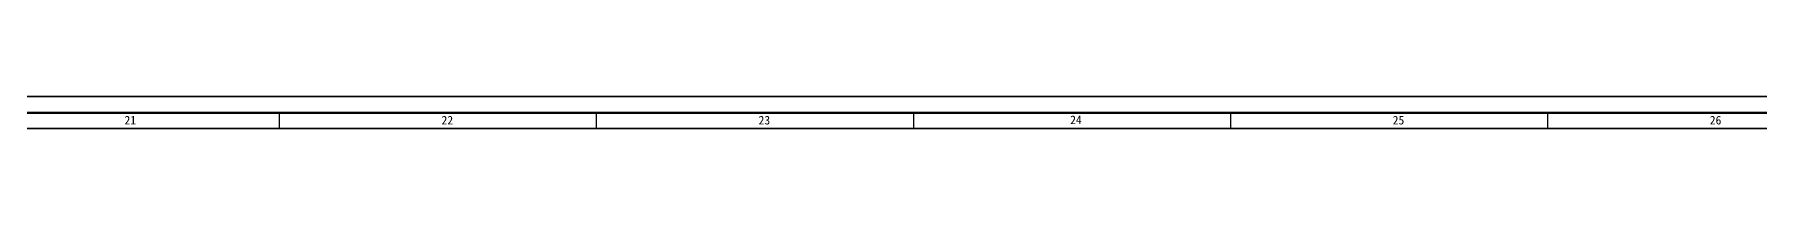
# Model space of a CAD drawing. Header units: millimetres. Extents: x 6 to 3615, y -854 to 0.
# Drawn here: x 2074 to 2624, y -10 to 0 of the extents above; entities that cross this region are included whole.
import ezdxf

# ---------------------------------------------------------------- set-up
doc = ezdxf.new("R2010")
doc.units = ezdxf.units.MM
doc.styles.add('4eff5b8b_Style', font='simfang.ttf')

msp = doc.modelspace()

# ---------------------------------------------------------------- linework, layer by layer
at = {"linetype": 'Continuous', "lineweight": 30}
for points in [[(3615.48, 0), (6.35, 0)], [(2151.84, -10.28), (2151.84, -5.22)], [(2253.03, -10.28), (2253.03, -5.22)], [(2354.22, -10.28), (2354.22, -5.22)], [(2455.41, -10.28), (2455.41, -5.22)], [(2556.61, -10.28), (2556.61, -5.22)], [(31.89, -10.28), (3610.09, -10.28)], [(3610.09, -10.25), (1234.13, -10.25)], [(3610.09, -10.25), (1234.13, -10.25)]]:
    msp.add_lwpolyline(points, dxfattribs=at)
at = {"linetype": 'Continuous', "lineweight": 70}
msp.add_lwpolyline([(3610.09, -5.22), (26.83, -5.22)], dxfattribs=at)
at = {"linetype": 'Continuous', "lineweight": 13}
for points in [[(3615.27, -0.16), (1208.79, -0.16)], [(3615.15, -0.16), (1208.83, -0.16)], [(2354.22, -10.28), (2354.22, -5.22)]]:
    msp.add_lwpolyline(points, dxfattribs=at)

# ---------------------------------------------------------------- texts
at = {"linetype": 'Continuous', "style": '4eff5b8b_Style'}
for s, p in [('21', (2102.32, -8.95)), ('22', (2203.51, -8.95)), ('23', (2304.7, -8.95)), ('24', (2404.15, -8.84)), ('25', (2507.08, -8.95)), ('26', (2608.28, -8.95))]:
    msp.add_text(s, height=2.733, dxfattribs=at).set_placement(p)

doc.saveas('drawing.dxf')
